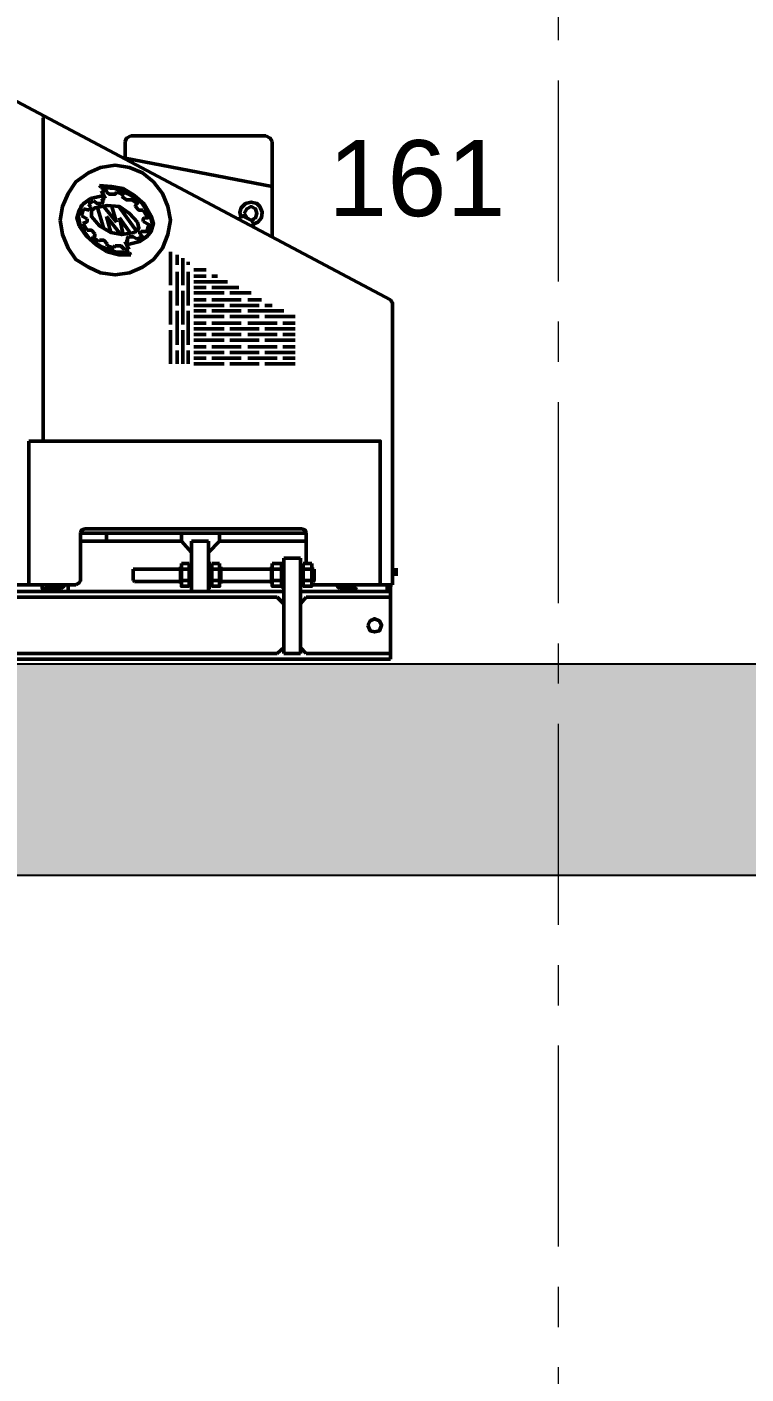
# Model space of a CAD drawing. Header units: millimetres. Extents: x 3220 to 226993, y 817 to 176024.
# Drawn here: x 125147 to 126848, y 80861 to 84051 of the extents above; entities that cross this region are included whole.
import ezdxf

# ---------------------------------------------------------------- set-up
doc = ezdxf.new("R2010")
doc.units = ezdxf.units.MM
doc.linetypes.add('AXES', pattern=[50.8, 31.75, -6.35, 6.35, -6.35])
doc.layers.add('Axe', color=1, linetype='AXES', lineweight=9)
doc.layers.add('Repère', color=76, linetype='Continuous')
doc.styles.get("Standard").update_dxf_attribs({"font": 'arial.ttf'})

# ---------------------------------------------------------------- blocks, each defined once
blk = doc.blocks.new('section 7-6')
h = blk.add_hatch()
h.set_pattern_fill('AR-CONC', color=256, scale=3)
h.set_pattern_definition([(50, (0, 1000), (546.554, -47.817), [57.15, -628.65]), (355, (0, 1000), (-105.73, 573.17), [45.72, -502.922]), (100.4514, (45.55, 996), (440.824, 525.353), [48.57, -534.27]), (46.184, (0, 1152.4), (813.237, -126.127), [85.725, -942.975]), (96.6356, (67.8, 1141.9), (712.212, 742.28), [72.855, -801.407]), (351.184, (0, 1152.4), (712.212, 742.28), [68.58, -754.38]), (21, (76.2, 1114.3), (454.843, -306.796), [57.15, -628.65]), (326, (76.2, 1114.3), (185.406, 552.564), [45.72, -502.92]), (71.4514, (114.1, 1088.73), (640.25, 245.768), [48.57, -534.27]), (37.5, (0, 1000), (9.2658, 253.665), [0, -496.824, 0, -510.54, 0, -504.825]), (7.5, (0, 1000), (200.459, 300.5417), [0, -291.084, 0, -485.394, 0, -192.405]), (327.5, (-169.93, 1000), (406.7718, -17.1862), [0, -190.5, 0, -594.36, 0, -788.67]), (317.5, (-246.13, 1000), (444.3875, 76.2795), [0, -247.65, 0, -394.716, 0, -560.07])])
h.paths.add_polyline_path([(0, 4500), (-250, 4500), (-250, 0), (0, 0)])
h.paths.add_polyline_path([(250, 4500), (0, 4500), (0, 0), (250, 0)])
h.paths.add_polyline_path([(0, 5000), (-250, 5000), (-250, 4500), (0, 4500)])
h.paths.add_polyline_path([(3000, 5000), (0, 5000), (0, 4500), (250, 4500), (3000, 4500)])
h.paths.add_polyline_path([(6000, 5000), (3000, 5000), (3000, 4500), (3250, 4500), (6000, 4500)])
h.paths.add_polyline_path([(9000, 5000), (6000, 5000), (6000, 4500), (6250, 4500), (9000, 4500)])
h.paths.add_polyline_path([(12000, 5000), (9000, 5000), (9000, 4500), (9250, 4500), (12000, 4500)])
h.paths.add_polyline_path([(15000, 5000), (12000, 5000), (12000, 4500), (12250, 4500), (15000, 4500)])
h.paths.add_polyline_path([(14750, 5000), (15000, 5000), (15000, 4500), (14750, 4500)], flags=17)
h.paths.add_polyline_path([(15000, 5000), (14750, 5000), (14750, 4500), (15000, 4500)], flags=17)
h.paths.add_polyline_path([(15250, 5000), (15000, 5000), (15000, 4500), (15250, 4500)])
h.paths.add_polyline_path([(15250, 4500), (15000, 4500), (15000, 0), (15250, 0)])
h.paths.add_polyline_path([(15000, 4500), (14750, 4500), (14750, 0), (15000, 0)])
for points in [[(-250, 0), (-250, 5000), (15250, 5000)], [(250, 0), (250, 4500), (15250, 4500)]]:
    blk.add_lwpolyline(points)
at = {"layer": 'Axe', "ltscale": 15}
blk.add_line((6000, -4000), (6000, 33046.2), dxfattribs=at)
blk = doc.blocks.new('PRESSE L')
at = {"color": 7, "linetype": 'Continuous', "lineweight": 50, "true_color": 0x000007}
for points in [[(-1602.5, 850.6), (-257.6, 1566.1), (-252.4, 1566.1)], [(-781, 1281.6), (-784.1, 1286.8)], [(-781, 1281.6), (-781, 516.2), (-781, 516.2)], [(-1307.5, 1239), (-1317.9, 1233.8), (-1323.1, 1225.5)], [(-1323.1, 1119.6), (-975.2, 1186), (-975.2, 1225.5)], [(-1323.1, 1225.5), (-1323.1, 1000.1), (-1323.1, 1000.1)], [(-1307.5, 1239), (-988.7, 1239), (-988.7, 1239)], [(-975.2, 1225.5), (-978.3, 1233.8), (-988.7, 1239)], [(-913.9, 1121.6), (-943, 1119.6), (-970, 1114.4), (-997, 1097.8), (-1020.9, 1077), (-1036.5, 1050), (-1041.7, 1031.3), (-1036.5, 1012.6), (-1026.1, 1000.1), (-1009.5, 988.7)], [(-917, 1116.5), (-913.9, 1121.6)], [(-917, 1116.5), (-951.3, 1114.4), (-983.5, 1100.9), (-1012.6, 1082.2), (-1033.4, 1053.1)], [(-988.7, 1087.4), (-990.8, 1087.4), (-1004.3, 1079.1), (-1002.2, 1079.1)], [(-988.7, 1087.4), (-978.3, 1087.4), (-966.9, 1095.7)], [(-985.6, 962.7), (-951.3, 964.8), (-919.1, 976.2), (-890, 997), (-869.3, 1024), (-864.1, 1050), (-871.4, 1073.9), (-893.2, 1090.5)], [(-954.4, 1106.1), (-970, 1100.9), (-966.9, 1095.7)], [(-954.4, 1106.1), (-951.3, 1100.9), (-951.3, 1100.9)], [(-951.3, 1100.9), (-937.8, 1100.9), (-930.6, 1106.1)], [(-919.1, 1109.2), (-930.6, 1109.2), (-930.6, 1106.1)], [(-919.1, 1109.2), (-927.4, 1090.5)], [(-919.1, 1090.5), (-927.4, 1090.5)], [(-893.2, 1090.5), (-924.3, 1097.8)], [(-919.1, 1090.5), (-922.2, 1087.4), (-922.2, 1087.4)], [(-922.2, 1087.4), (-922.2, 1082.2), (-919.1, 1079.1)], [(-919.1, 1079.1), (-908.7, 1079.1), (-900.4, 1085.3)], [(-895.2, 1082.2), (-900.4, 1085.3)], [(-866.2, 1026.1), (-861, 1044.8), (-866.2, 1063.5), (-876.5, 1079.1), (-893.2, 1090.5)], [(-1249.4, 1044.8), (-1246.3, 1058.3), (-1249.4, 1068.7), (-1259.8, 1079.1), (-1273.3, 1082.2), (-1286.8, 1079.1), (-1294, 1071.8), (-1299.2, 1058.3), (-1297.2, 1044.8), (-1288.9, 1034.4), (-1275.4, 1029.2)], [(-1033.4, 1053.1), (-1039.6, 1029.2), (-1031.3, 1005.3), (-1009.5, 988.7), (-978.3, 981.4)], [(-1017.8, 1063.5), (-1026.1, 1050), (-1028.2, 1044.8), (-1020.9, 1044.8)], [(-1017.8, 1063.5), (-1007.4, 1063.5), (-999.1, 1071.8)], [(-997, 1010.5), (-966.9, 1005.3), (-940.9, 1010.5), (-913.9, 1026.1), (-895.2, 1047.9), (-895.2, 1061.4), (-903.5, 1068.7), (-932.6, 1073.9), (-961.7, 1071.8), (-985.6, 1055.2), (-1004.3, 1034.4)], [(-999.1, 1071.8), (-999.1, 1073.9), (-1002.2, 1079.1)], [(-959.6, 1071.8), (-1002.2, 1012.6)], [(-954.4, 1034.4), (-943, 1073.9)], [(-954.4, 1034.4), (-922.2, 1073.9)], [(-908.7, 1071.8), (-924.3, 1018.8)], [(-888, 1077), (-895.2, 1082.2)], [(-888, 1077), (-893.2, 1071.8)], [(-893.2, 1071.8), (-893.2, 1066.6), (-890, 1063.5)], [(-890, 1063.5), (-876.5, 1066.6)], [(-871.4, 1050), (-876.5, 1066.6)], [(-1278.5, 1036.5), (-1251.5, 1050), (-1259.8, 1047.9)], [(-1273.3, 1042.7), (-1278.5, 1036.5)], [(-1278.5, 1036.5), (-1275.4, 1031.3)], [(-1275.4, 1031.3), (-1278.5, 1024)], [(-1251.5, 1050), (-1249.4, 1044.8)], [(-1249.4, 1044.8), (-1244.2, 1042.7)], [(-1017.8, 1036.5), (-1031.3, 1029.2), (-1026.1, 1012.6), (-1012.6, 1012.6)], [(-1017.8, 1036.5), (-1017.8, 1042.7), (-1020.9, 1044.8)], [(-1004.3, 1034.4), (-1007.4, 1020.9), (-997, 1010.5)], [(-988.7, 1007.4), (-961.7, 1044.8)], [(-961.7, 1044.8), (-970, 1005.3)], [(-930.6, 1047.9), (-964.8, 1005.3)], [(-940.9, 1010.5), (-930.6, 1047.9)], [(-932.6, 964.8), (-906.7, 981.4), (-882.8, 1002.2), (-866.2, 1026.1)], [(-871.4, 1050), (-884.9, 1042.7)], [(-884.9, 1042.7), (-884.9, 1036.5), (-882.8, 1034.4)], [(-884.9, 1015.7), (-876.5, 1029.2)], [(-882.8, 1034.4), (-874.5, 1031.3)], [(-876.5, 1029.2), (-874.5, 1031.3)], [(-1009.5, 1007.4), (-1015.7, 1000.1), (-1004.3, 994.9), (-1002.2, 994.9)], [(-1009.5, 1007.4), (-1009.5, 1010.5), (-1012.6, 1012.6)], [(-983.5, 1000.1), (-993.9, 1000.1), (-1002.2, 994.9)], [(-980.4, 991.8), (-980.4, 997), (-983.5, 1000.1)], [(-980.4, 991.8), (-980.4, 988.7), (-975.2, 988.7)], [(-913.9, 991.8), (-924.3, 991.8), (-932.6, 983.5)], [(-911.9, 988.7), (-913.9, 991.8)], [(-911.9, 988.7), (-898.4, 1000.1)], [(-884.9, 1015.7), (-895.2, 1015.7), (-903.5, 1007.4)], [(-903.5, 1007.4), (-903.5, 1002.2), (-900.4, 1000.1)], [(-900.4, 1000.1), (-898.4, 1000.1), (-898.4, 1000.1)], [(-1097.8, 957.6), (-1097.8, 933.7)], [(-1082.2, 964.8), (-1082.2, 885.9)], [(-988.7, 957.6), (-959.6, 957.6), (-932.6, 964.8)], [(-988.7, 957.6), (-985.6, 962.7)], [(-983.5, 970), (-975.2, 988.7)], [(-983.5, 970), (-973.1, 970)], [(-951.3, 978.3), (-964.8, 978.3), (-973.1, 970)], [(-949.2, 973.1), (-949.2, 976.2), (-951.3, 978.3)], [(-949.2, 973.1), (-932.6, 978.3)], [(-932.6, 983.5), (-932.6, 978.3)], [(-1123.7, 933.7), (-1123.7, 940.9)], [(-1111.3, 885.9), (-1111.3, 949.2)], [(-1193.3, 906.7), (-1179.8, 906.7)], [(-1166.3, 922.2), (-1137.2, 922.2)], [(-1166.3, 906.7), (-1137.2, 906.7)], [(-1123.7, 837.1), (-1123.7, 917)], [(-1097.8, 917), (-1097.8, 837.1)], [(-1273.3, 867.2), (-1222.4, 867.2)], [(-1244.2, 879.7), (-1179.8, 879.7)], [(-1217.2, 893.2), (-1137.2, 893.2)], [(-1208.9, 867.2), (-1137.2, 867.2)], [(-1166.3, 879.7), (-1137.2, 879.7)], [(-1111.3, 792.4), (-1111.3, 872.4)], [(-1082.2, 872.4), (-1082.2, 792.4)], [(-1607.7, 175.5), (-1607.7, 843.3), (-1602.5, 850.6)], [(-1323.1, 837.1), (-1305.5, 837.1)], [(-1297.2, 850.6), (-1265, 850.6)], [(-1292, 837.1), (-1222.4, 837.1)], [(-1249.4, 850.6), (-1179.8, 850.6)], [(-1208.9, 837.1), (-1137.2, 837.1)], [(-1166.3, 850.6), (-1137.2, 850.6)], [(-1377.1, 811.1), (-1305.5, 811.1)], [(-1350.1, 824.6), (-1265, 824.6)], [(-1292, 811.1), (-1222.4, 811.1)], [(-1249.4, 824.6), (-1179.8, 824.6)], [(-1208.9, 811.1), (-1137.2, 811.1)], [(-1166.3, 824.6), (-1137.2, 824.6)], [(-1123.7, 744.6), (-1123.7, 824.6)], [(-1097.8, 824.6), (-1097.8, 744.6)], [(-1377.1, 795.5), (-1348.1, 795.5)], [(-1377.1, 782), (-1305.5, 782)], [(-1377.1, 768.5), (-1348.1, 768.5)], [(-1334.6, 795.5), (-1265, 795.5)], [(-1334.6, 768.5), (-1265, 768.5)], [(-1292, 782), (-1222.4, 782)], [(-1249.4, 795.5), (-1179.8, 795.5)], [(-1249.4, 768.5), (-1179.8, 768.5)], [(-1208.9, 782), (-1137.2, 782)], [(-1166.3, 795.5), (-1137.2, 795.5)], [(-1166.3, 768.5), (-1137.2, 768.5)], [(-1111.3, 699), (-1111.3, 778.9)], [(-1082.2, 778.9), (-1082.2, 699)], [(-1377.1, 755), (-1305.5, 755)], [(-1377.1, 739.5), (-1348.1, 739.5)], [(-1334.6, 739.5), (-1265, 739.5)], [(-1292, 755), (-1222.4, 755)], [(-1249.4, 739.5), (-1179.8, 739.5)], [(-1208.9, 755), (-1137.2, 755)], [(-1166.3, 739.5), (-1137.2, 739.5)], [(-1377.1, 726), (-1305.5, 726)], [(-1377.1, 712.5), (-1348.1, 712.5)], [(-1334.6, 712.5), (-1265, 712.5)], [(-1292, 726), (-1222.4, 726)], [(-1249.4, 712.5), (-1179.8, 712.5)], [(-1208.9, 726), (-1137.2, 726)], [(-1166.3, 712.5), (-1137.2, 712.5)], [(-1123.7, 699), (-1123.7, 731.1)], [(-1097.8, 699), (-1097.8, 731.1)], [(-1377.1, 699), (-1305.5, 699)], [(-1292, 699), (-1222.4, 699)], [(-1208.9, 699), (-1137.2, 699)], [(-746.7, 516.2), (-1578.6, 516.2), (-1578.6, 175.5)], [(-746.7, 175.5), (-746.7, 516.2), (-746.7, 516.2)], [(-1392.7, 308.5), (-1401, 305.3), (-1403.1, 298.1)], [(-1403.1, 298.1), (-869.3, 298.1)], [(-1403.1, 226.4), (-1403.1, 298.1)], [(-879.7, 308.5), (-1392.7, 308.5), (-1392.7, 308.5)], [(-1198.5, 279.4), (-1198.5, 298.1)], [(-1108.1, 279.4), (-1108.1, 298.1)], [(-930.6, 279.4), (-930.6, 298.1)], [(-869.3, 298.1), (-871.4, 305.3), (-879.7, 308.5)], [(-869.3, 298.1), (-869.3, 185.9), (-866.2, 180.7), (-857.9, 175.5)], [(-1403.1, 279.4), (-1198.5, 279.4)], [(-1198.5, 279.4), (-1172.5, 252.4)], [(-1172.5, 279.4), (-1132, 279.4)], [(-1172.5, 279.4), (-1172.5, 159.9)], [(-869.3, 279.4), (-1108.1, 279.4), (-1132, 252.4)], [(-1132, 159.9), (-1132, 279.4)], [(-1416.6, 226.4), (-1395.8, 226.4)], [(-1395.8, 172.4), (-1416.6, 172.4), (-1416.6, 226.4)], [(-1395.8, 185.9), (-1395.8, 226.4), (-1395.8, 226.4)], [(-1392.7, 170.3), (-1392.7, 226.4)], [(-1389.6, 226.4), (-1392.7, 226.4)], [(-1389.6, 238.9), (-1389.6, 13.5)], [(-1389.6, 238.9), (-1350.1, 238.9)], [(-1350.1, 238.9), (-1350.1, 13.5)], [(-1350.1, 226.4), (-1344.9, 226.4)], [(-1344.9, 170.3), (-1344.9, 226.4)], [(-1323.1, 226.4), (-1344.9, 226.4)], [(-1344.9, 172.4), (-1323.1, 172.4), (-1323.1, 226.4)], [(-1344.9, 185.9), (-1344.9, 226.4), (-1344.9, 226.4)], [(-1198.5, 226.4), (-1179.8, 226.4)], [(-1179.8, 172.4), (-1198.5, 172.4), (-1198.5, 226.4)], [(-1179.8, 185.9), (-1179.8, 226.4), (-1179.8, 226.4)], [(-1177.7, 170.3), (-1177.7, 226.4)], [(-1172.5, 226.4), (-1177.7, 226.4)], [(-1132, 226.4), (-1130, 226.4)], [(-1130, 170.3), (-1130, 226.4)], [(-1108.1, 226.4), (-1126.8, 226.4)], [(-1126.8, 172.4), (-1108.1, 172.4), (-1108.1, 226.4)], [(-1126.8, 185.9), (-1126.8, 226.4), (-1126.8, 226.4)], [(-1616, 215), (-1616, 197.3)], [(-1421.8, 212.9), (-1421.8, 185.9), (-1419.7, 183.8)], [(-1421.8, 212.9), (-1419.7, 212.9)], [(-1416.6, 212.9), (-1419.7, 212.9)], [(-1416.6, 178.6), (-1416.6, 218.1)], [(-1416.6, 212.9), (-1395.8, 212.9)], [(-1323.1, 212.9), (-1344.9, 212.9)], [(-1321, 178.6), (-1321, 218.1)], [(-1321, 212.9), (-1201.6, 212.9)], [(-1317.9, 212.9), (-1321, 212.9)], [(-1201.6, 178.6), (-1201.6, 218.1)], [(-1198.5, 212.9), (-1179.8, 212.9)], [(-1108.1, 212.9), (-1126.8, 212.9)], [(-1106.1, 178.6), (-1106.1, 218.1)], [(-997, 212.9), (-1106.1, 212.9)], [(-997, 212.9), (-993.9, 212.9)], [(-993.9, 212.9), (-993.9, 185.9)], [(-1416.6, 175.5), (-1607.7, 175.5)], [(-1602.5, 175.5), (-1602.5, 0)], [(-1602.5, 159.9), (-1389.6, 159.9)], [(-1595.2, 175.5), (-1595.2, 159.9), (-1595.2, 159.9)], [(-1517.3, 167.2), (-1520.5, 167.2), (-1522.5, 165.1)], [(-1522.5, 159.9), (-1522.5, 165.1)], [(-1517.3, 167.2), (-1483.1, 167.2)], [(-1483.1, 167.2), (-1477.9, 170.3), (-1474.8, 175.5)], [(-1416.6, 183.8), (-1419.7, 183.8)], [(-1416.6, 185.9), (-1395.8, 185.9)], [(-1395.8, 172.4), (-1395.8, 185.9)], [(-1389.6, 170.3), (-1392.7, 170.3)], [(-1350.1, 170.3), (-1344.9, 170.3)], [(-1350.1, 159.9), (-501.6, 159.9)], [(-1323.1, 185.9), (-1344.9, 185.9)], [(-1344.9, 185.9), (-1344.9, 172.4)], [(-1321, 183.8), (-1201.6, 183.8)], [(-1317.9, 183.8), (-1321, 183.8)], [(-1198.5, 185.9), (-1179.8, 185.9)], [(-1179.8, 172.4), (-1179.8, 185.9)], [(-1172.5, 170.3), (-1177.7, 170.3)], [(-1132, 170.3), (-1130, 170.3)], [(-1108.1, 185.9), (-1126.8, 185.9)], [(-1126.8, 185.9), (-1126.8, 172.4)], [(-997, 183.8), (-1106.1, 183.8)], [(-993.9, 185.9), (-997, 183.8)], [(-536.9, 162), (-536.9, 175.5), (-857.9, 175.5)], [(-840.2, 159.9), (-840.2, 175.5)], [(-831.9, 175.5), (-828.8, 170.3), (-823.6, 167.2)], [(-784.1, 159.9), (-784.1, 165.1), (-786.2, 167.2), (-823.6, 167.2)], [(-799.7, 175.5), (-808, 167.2)], [(-778.9, 175.5), (-778.9, 167.2), (-784.1, 162)], [(-1602.5, 146.4), (-1403.1, 146.4)], [(-1403.1, 146.4), (-1389.6, 130.9)], [(-1350.1, 130.9), (-1334.6, 146.4)], [(-1334.6, 146.4), (-501.6, 146.4)], [(-1602.5, 13.5), (-1403.1, 13.5)], [(-1602.5, 0), (526.6, 0)], [(-1389.6, 27), (-1403.1, 13.5)], [(-1389.6, 13.5), (-1350.1, 13.5)], [(-1334.6, 13.5), (-1350.1, 27)], [(-1334.6, 13.5), (526.6, 13.5)]]:
    blk.add_lwpolyline(points, dxfattribs=at)
for points in [[(-821.5, 1039.6), (-826.7, 1071.8), (-840.2, 1103), (-857.9, 1130), (-888, 1151.8), (-917, 1164.2), (-951.3, 1169.4), (-985.6, 1164.2), (-1015.7, 1151.8), (-1041.7, 1130), (-1063.5, 1103), (-1075.9, 1071.8), (-1082.2, 1039.6), (-1075.9, 1005.3), (-1063.5, 973.1), (-1041.7, 946.1), (-1015.7, 928.5), (-985.6, 915), (-951.3, 909.8), (-917, 915), (-888, 928.5), (-857.9, 946.1), (-840.2, 973.1), (-826.7, 1005.3)], [(-1256.7, 1055.2), (-1262.9, 1066.6), (-1273.3, 1071.8), (-1283.7, 1066.6), (-1286.8, 1055.2), (-1283.7, 1044.8), (-1273.3, 1039.6), (-1262.9, 1044.8)], [(-1549.5, 80), (-1554.7, 90.4), (-1565.1, 95.5), (-1576.5, 90.4), (-1581.7, 80), (-1576.5, 66.5), (-1565.1, 64.4), (-1554.7, 66.5)]]:
    blk.add_lwpolyline(points, close=True, dxfattribs=at)

msp = doc.modelspace()

# ---------------------------------------------------------------- block references
msp.add_blockref('section 7-6', (120404.1, 77542.4))
at = {"xscale": -1}
msp.add_blockref('PRESSE L', (124404.1, 82554), dxfattribs=at)

# ---------------------------------------------------------------- texts
at = {"layer": 'Repère', "insert": (125859.6, 83783), "char_height": 180, "attachment_point": 1}
msp.add_mtext_dynamic_manual_height_columns('161', width=631.382, gutter_width=12.5, heights=[0], dxfattribs=at)

doc.saveas('drawing.dxf')
